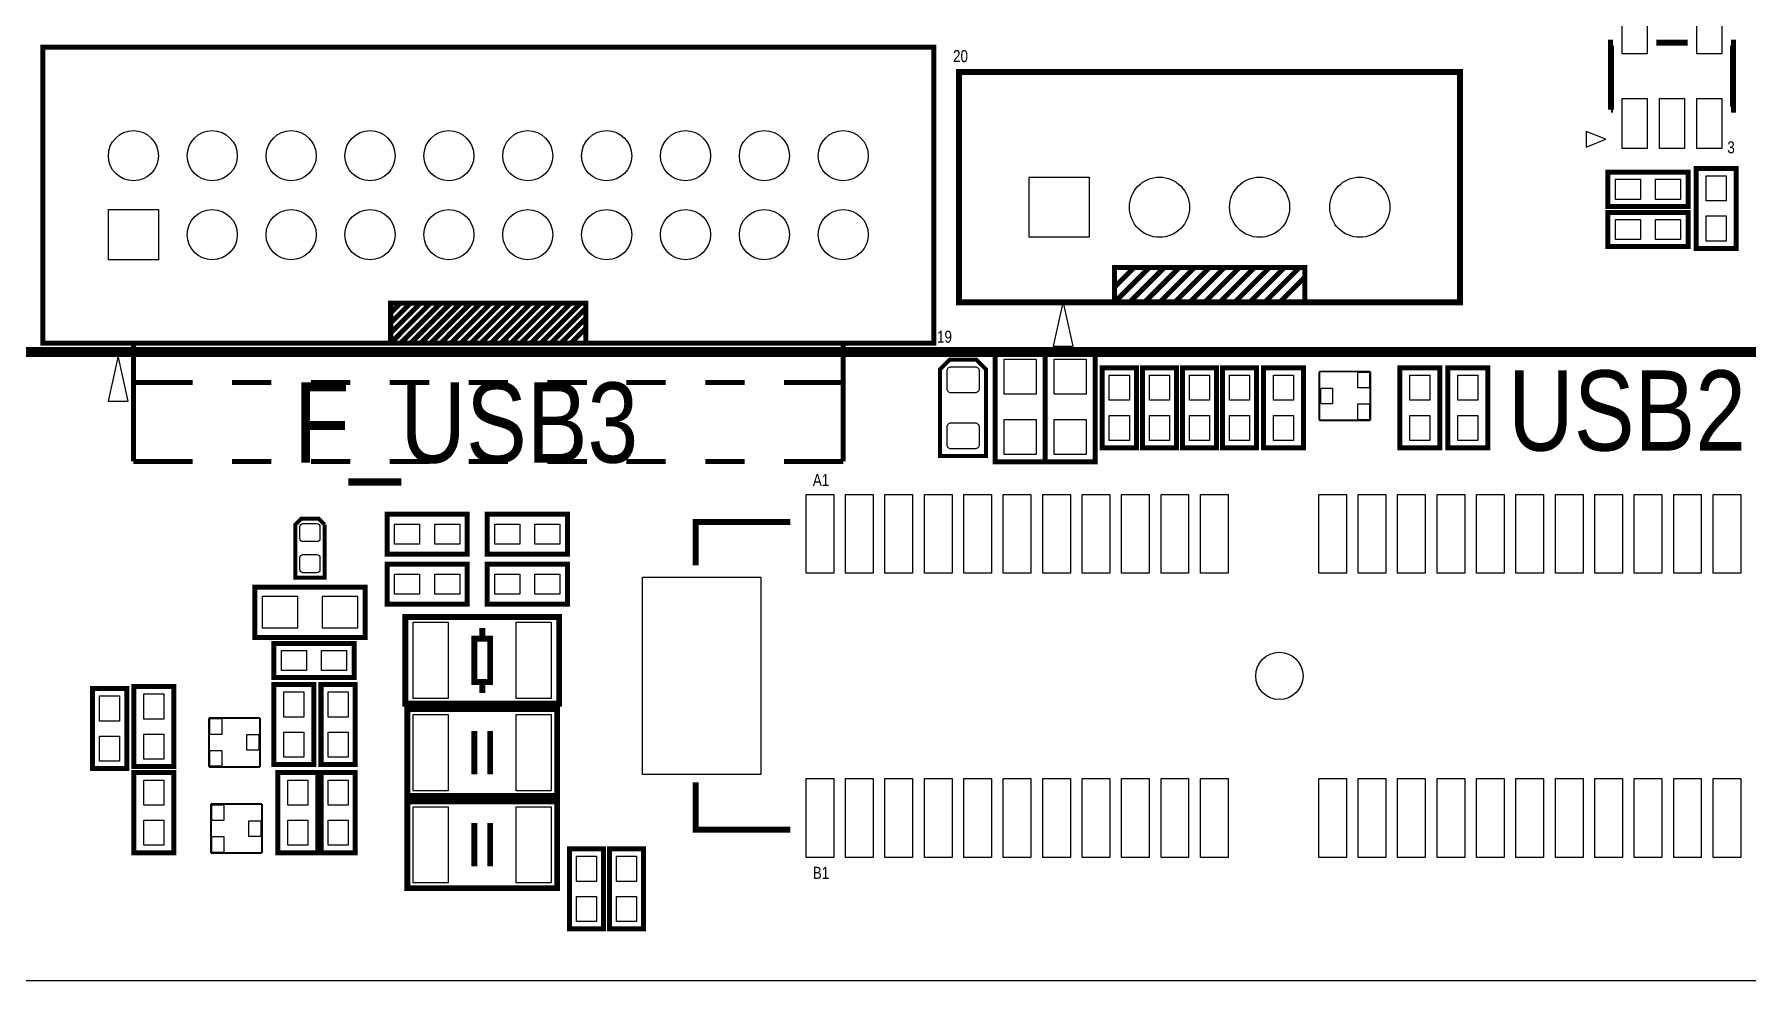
# Model space of a CAD drawing. Extents: x 2 to 176, y -19 to 159.
# Drawn here: x 30.09 to 73.54, y -10.86 to 13.13 of the extents above; entities that cross this region are included whole.
import ezdxf

# ---------------------------------------------------------------- set-up
doc = ezdxf.new("R2010")
doc.units = 0
for name, color, linetype in [('BG_OUTLINE', 5, 'CONTINUOUS'), ('BG_SILKSCREEN_TOP', 7, 'CONTINUOUS'), ('PG_NEW_SLIK-TOP', 231, 'CONTINUOUS'), ('PG_SILKSCREEN_TOP', 7, 'CONTINUOUS'), ('PIN_TOP', 92, 'CONTINUOUS')]:
    doc.layers.add(name, color=color, linetype=linetype)

msp = doc.modelspace()

# ---------------------------------------------------------------- linework, layer by layer
at = {"layer": 'BG_OUTLINE'}
msp.add_lwpolyline([(172.76826, 159.132524, -0.414213), (175.768254, 156.13253), (175.768254, -7.862062, -0.414223), (172.76826, -10.862056), (8.768588, -10.862056, -0.414212), (5.768594, -7.862062), (5.768594, 156.13253, -0.414226), (8.768588, 159.132524)], format="xyb", close=True, dxfattribs=at)
at = {"layer": 'BG_SILKSCREEN_TOP', "const_width": 0.254}
msp.add_lwpolyline([(5.76834, 5.072888), (175.768508, 5.072888)], dxfattribs=at)
at = {"layer": 'PG_NEW_SLIK-TOP'}
for points, const_width in [([(35.187382, 5.297932), (52.906422, 5.297932), (52.906422, 12.798044), (30.306518, 12.798044), (30.306518, 5.297932), (31.438596, 5.297932)], 0.127), ([(70.121526, 12.913868), (70.071742, 12.913868), (70.071742, 11.2141)], 0.1524), ([(72.0217, 12.913868), (71.2216, 12.913868)], 0.1524), ([(73.121774, 11.2141), (73.171558, 11.2141), (73.171558, 12.913868), (73.121774, 12.913868)], 0.1524), ([(53.54447, 7.345172), (53.54447, 12.171172), (66.24447, 12.171172), (66.24447, 10.012172)], 0.1524), ([(70.071742, 11.2141), (70.121526, 11.2141)], 0.1524), ([(53.54447, 7.345172), (53.54447, 6.329172), (66.24447, 6.329172), (66.24447, 10.012172)], 0.1524), ([(69.997828, 9.62787), (72.029828, 9.62787), (72.029828, 8.76427), (69.997828, 8.76427), (69.997828, 9.62787)], 0.127), ([(72.23125, 7.695184), (72.23125, 9.727184), (73.24725, 9.727184), (73.24725, 7.695184), (72.23125, 7.695184)], 0.127), ([(69.997828, 8.61187), (72.029828, 8.61187), (72.029828, 7.74827), (69.997828, 7.74827), (69.997828, 8.61187)], 0.127), ([(57.60847, 6.329172), (57.48147, 6.329172), (57.48147, 7.218172), (62.30747, 7.218172), (62.30747, 6.329172)], 0.127), ([(57.98947, 7.218172), (57.48147, 6.710172)], 0.127), ([(58.37047, 7.218172), (57.48147, 6.329172)], 0.127), ([(58.75147, 7.218172), (57.86247, 6.329172)], 0.127), ([(59.13247, 7.218172), (58.24347, 6.329172)], 0.127), ([(59.51347, 7.218172), (58.62447, 6.329172)], 0.127), ([(59.89447, 7.218172), (59.00547, 6.329172)], 0.127), ([(60.27547, 7.218172), (59.38647, 6.329172)], 0.127), ([(60.65647, 7.218172), (59.76747, 6.329172)], 0.127), ([(61.03747, 7.218172), (60.14847, 6.329172)], 0.127), ([(61.41847, 7.218172), (60.52947, 6.329172)], 0.127), ([(61.79947, 7.218172), (60.91047, 6.329172)], 0.127), ([(62.18047, 7.218172), (61.29147, 6.329172)], 0.127), ([(62.30747, 6.964172), (61.67247, 6.329172)], 0.127), ([(38.742874, 5.297932), (39.12997, 5.297932), (39.12997, 6.313932), (40.65397, 6.313932)], 0.127), ([(40.65397, 6.313932), (44.08297, 6.313932), (44.08297, 5.297932), (39.00297, 5.297932), (44.343066, 5.297932)], 0.127), ([(39.12997, 5.297932), (40.14597, 6.313932)], 0.127), ([(39.12997, 5.551932), (39.89197, 6.313932)], 0.127), ([(39.12997, 5.805932), (39.63797, 6.313932)], 0.127), ([(39.12997, 6.059932), (39.38397, 6.313932)], 0.127), ([(39.38397, 5.297932), (40.39997, 6.313932)], 0.127), ([(39.63797, 5.297932), (40.65397, 6.313932)], 0.127), ([(39.89197, 5.297932), (40.90797, 6.313932)], 0.127), ([(40.14597, 5.297932), (41.16197, 6.313932)], 0.127), ([(40.39997, 5.297932), (41.41597, 6.313932)], 0.127), ([(40.65397, 5.297932), (41.66997, 6.313932)], 0.127), ([(40.90797, 5.297932), (41.92397, 6.313932)], 0.127), ([(41.16197, 5.297932), (42.17797, 6.313932)], 0.127), ([(41.41597, 5.297932), (42.43197, 6.313932)], 0.127), ([(41.66997, 5.297932), (42.68597, 6.313932)], 0.127), ([(41.92397, 5.297932), (42.93997, 6.313932)], 0.127), ([(42.17797, 5.297932), (43.19397, 6.313932)], 0.127), ([(42.43197, 5.297932), (43.44797, 6.313932)], 0.127), ([(42.68597, 5.297932), (43.70197, 6.313932)], 0.127), ([(42.93997, 5.297932), (43.95597, 6.313932)], 0.127), ([(43.19397, 5.297932), (44.08297, 6.186932)], 0.127), ([(43.44797, 5.297932), (44.08297, 5.932932)], 0.127), ([(43.70197, 5.297932), (44.08297, 5.678932)], 0.127), ([(31.438596, 5.297932), (36.60648, 5.297932)], 0.127), ([(32.606488, 5.297932), (32.606488, 4.297934)], 0.127), ([(41.955974, 5.297932), (42.082974, 5.424932)], 0.127), ([(50.606452, 4.297934), (50.606452, 5.297932)], 0.127), ([(54.229, 4.635246), (54.229, 2.4384), (53.0606, 2.4384), (53.0606, 4.635246), (53.302916, 4.8768), (53.986684, 4.8768), (54.229, 4.635246)], 0.1016), ([(54.4576, 2.286), (54.4576, 5.08), (55.7276, 5.08), (55.7276, 2.286), (54.4576, 2.286)], 0.127), ([(55.7276, 2.286), (55.7276, 5.08), (56.9976, 5.08), (56.9976, 2.286), (55.7276, 2.286)], 0.127), ([(32.606488, 4.297934), (34.106358, 4.297934)], 0.127), ([(32.606488, 4.297934), (32.606488, 2.297938)], 0.127), ([(35.106356, 4.297934), (36.106354, 4.297934)], 0.127), ([(37.106352, 4.297934), (38.10635, 4.297934)], 0.127), ([(39.106348, 4.297934), (40.106346, 4.297934)], 0.127), ([(41.106344, 4.297934), (42.106596, 4.297934)], 0.127), ([(43.106594, 4.297934), (44.106592, 4.297934)], 0.127), ([(45.10659, 4.297934), (46.106588, 4.297934)], 0.127), ([(47.106586, 4.297934), (48.106584, 4.297934)], 0.127), ([(49.106582, 4.297934), (50.606452, 4.297934)], 0.127), ([(50.606452, 2.297938), (50.606452, 4.297934)], 0.127), ([(57.1754, 2.6416), (57.1754, 4.6736), (58.039, 4.6736), (58.039, 2.6416), (57.1754, 2.6416)], 0.127), ([(58.1914, 2.6416), (58.1914, 4.6736), (59.055, 4.6736), (59.055, 2.6416), (58.1914, 2.6416)], 0.127), ([(59.2074, 2.6416), (59.2074, 4.6736), (60.071, 4.6736), (60.071, 2.6416), (59.2074, 2.6416)], 0.127), ([(60.2234, 2.6416), (60.2234, 4.6736), (61.087, 4.6736), (61.087, 2.6416), (60.2234, 2.6416)], 0.127), ([(62.2808, 4.6736), (62.2808, 2.6416), (61.2648, 2.6416), (61.2648, 4.6736), (62.2808, 4.6736)], 0.127), ([(62.681866, 3.338576), (62.681866, 4.578604)], 0.050038), ([(62.681866, 4.578604), (63.974726, 4.578604)], 0.050038), ([(63.974726, 4.578604), (63.974726, 3.338576)], 0.050038), ([(64.7192, 2.6416), (64.7192, 4.6736), (65.7352, 4.6736), (65.7352, 2.6416), (64.7192, 2.6416)], 0.127), ([(66.9544, 4.6736), (66.9544, 2.6416), (65.9384, 2.6416), (65.9384, 4.6736), (66.9544, 4.6736)], 0.127), ([(63.974726, 3.338576), (62.681866, 3.338576)], 0.050038), ([(32.606488, 2.297938), (34.106358, 2.297938)], 0.127), ([(35.106356, 2.297938), (36.106354, 2.297938)], 0.127), ([(37.106352, 2.297938), (38.10635, 2.297938)], 0.127), ([(39.106348, 2.297938), (40.106346, 2.297938)], 0.127), ([(41.106344, 2.297938), (42.106596, 2.297938)], 0.127), ([(43.106594, 2.297938), (44.106592, 2.297938)], 0.127), ([(45.10659, 2.297938), (46.106588, 2.297938)], 0.127), ([(47.106586, 2.297938), (48.106584, 2.297938)], 0.127), ([(49.106582, 2.297938), (50.606452, 2.297938)], 0.127), ([(37.45738, 0.6985), (37.45738, -0.6477), (36.71062, -0.6477), (36.71062, 0.69342), (36.8681, 0.8509), (37.305234, 0.8509), (37.457634, 0.6985)], 0.1016), ([(41.0718, -0.0508), (39.0398, -0.0508), (39.0398, 0.9652), (41.0718, 0.9652), (41.0718, -0.0508)], 0.127), ([(43.6118, -0.0508), (41.5798, -0.0508), (41.5798, 0.9652), (43.6118, 0.9652), (43.6118, -0.0508)], 0.127), ([(46.865032, -0.336296), (46.865032, 0.763524), (49.265078, 0.763524)], 0.150114), ([(41.0718, -1.3208), (39.0398, -1.3208), (39.0398, -0.3048), (41.0718, -0.3048), (41.0718, -1.3208)], 0.127), ([(43.6118, -1.3208), (41.5798, -1.3208), (41.5798, -0.3048), (43.6118, -0.3048), (43.6118, -1.3208)], 0.127), ([(38.481, -2.159), (35.687, -2.159), (35.687, -0.889), (38.481, -0.889), (38.481, -2.159)], 0.127), ([(39.502842, -3.843274), (43.402758, -3.843274), (43.402758, -1.643126), (39.502842, -1.643126), (39.502842, -3.843274)], 0.150114), ([(41.252902, -3.29311), (41.252902, -2.19329), (41.652698, -2.19329), (41.652698, -3.29311), (41.252902, -3.29311)], 0.150114), ([(41.4528, -2.19329), (41.4528, -1.918208)], 0.150114), ([(38.2016, -3.175), (36.1696, -3.175), (36.1696, -2.3114), (38.2016, -2.3114), (38.2016, -3.175)], 0.127), ([(32.4358, -3.4544), (32.4358, -5.4864), (31.5722, -5.4864), (31.5722, -3.4544), (32.4358, -3.4544)], 0.127), ([(32.6136, -5.4356), (32.6136, -3.4036), (33.6296, -3.4036), (33.6296, -5.4356), (32.6136, -5.4356)], 0.127), ([(37.1856, -3.3528), (37.1856, -5.3848), (36.1696, -5.3848), (36.1696, -3.3528), (37.1856, -3.3528)], 0.127), ([(37.3634, -5.3848), (37.3634, -3.3528), (38.227, -3.3528), (38.227, -5.3848), (37.3634, -5.3848)], 0.127), ([(41.4528, -3.29311), (41.4528, -3.568192)], 0.150114), ([(43.35272, -3.979926), (39.55288, -3.979926), (39.55288, -6.180074), (43.35272, -6.180074), (43.35272, -3.979926)], 0.150114), ([(34.526474, -5.442204), (34.526474, -4.202176)], 0.050038), ([(34.526474, -4.202176), (35.819334, -4.202176)], 0.050038), ([(35.819334, -4.202176), (35.819334, -5.442204)], 0.050038), ([(41.252902, -5.62991), (41.252902, -4.53009)], 0.150114), ([(41.652698, -4.53009), (41.652698, -5.62991)], 0.150114), ([(33.6296, -5.588), (33.6296, -7.62), (32.6136, -7.62), (32.6136, -5.588), (33.6296, -5.588)], 0.127), ([(35.819334, -5.442204), (34.526474, -5.442204)], 0.050038), ([(37.2872, -5.588), (37.2872, -7.62), (36.2712, -7.62), (36.2712, -5.588), (37.2872, -5.588)], 0.127), ([(37.3634, -7.62), (37.3634, -5.588), (38.227, -5.588), (38.227, -7.62), (37.3634, -7.62)], 0.127), ([(46.865032, -5.836412), (46.865032, -7.036308), (49.265078, -7.036308)], 0.150114), ([(34.577274, -7.626604), (34.577274, -6.386576)], 0.050038), ([(34.577274, -6.386576), (35.870134, -6.386576)], 0.050038), ([(35.870134, -6.386576), (35.870134, -7.626604)], 0.050038), ([(43.35272, -6.316726), (39.55288, -6.316726), (39.55288, -8.516874), (43.35272, -8.516874), (43.35272, -6.316726)], 0.150114), ([(41.252902, -7.96671), (41.252902, -6.86689)], 0.150114), ([(41.652698, -6.86689), (41.652698, -7.96671)], 0.150114), ([(35.870134, -7.626604), (34.577274, -7.626604)], 0.050038), ([(44.5262, -7.5184), (44.5262, -9.5504), (43.6626, -9.5504), (43.6626, -7.5184), (44.5262, -7.5184)], 0.127), ([(45.5422, -7.5184), (45.5422, -9.5504), (44.6786, -9.5504), (44.6786, -7.5184), (45.5422, -7.5184)], 0.127)]:
    msp.add_lwpolyline(points, dxfattribs=dict(at, const_width=const_width))
at = {"layer": 'PG_SILKSCREEN_TOP'}
for points in [[(69.94779, 10.465054), (69.447664, 10.664952), (69.447664, 10.264902)], [(56.1848, 6.3627), (55.9308, 5.2197), (56.4388, 5.2197)], [(32.221424, 4.973066), (31.967424, 3.830066), (32.475424, 3.830066)]]:
    msp.add_lwpolyline(points, close=True, dxfattribs=at)
at = {"layer": 'PIN_TOP'}
for points in [[(70.35419, 12.62888), (70.35419, 13.89888), (70.98919, 13.89888), (70.98919, 12.62888)], [(72.25411, 12.62888), (72.25411, 13.89888), (72.88911, 13.89888), (72.88911, 12.62888)], [(70.35419, 10.229088), (70.35419, 11.499088), (70.98919, 11.499088), (70.98919, 10.229088)], [(71.30415, 10.229088), (71.30415, 11.499088), (71.93915, 11.499088), (71.93915, 10.229088)], [(72.25411, 10.229088), (72.25411, 11.499088), (72.88911, 11.499088), (72.88911, 10.229088)], [(55.32247, 7.980172), (55.32247, 9.504172), (56.84647, 9.504172), (56.84647, 7.980172)], [(70.823328, 8.94207), (70.188328, 8.94207), (70.188328, 9.45007), (70.823328, 9.45007)], [(71.839328, 8.94207), (71.204328, 8.94207), (71.204328, 9.45007), (71.839328, 9.45007)], [(72.99325, 8.901684), (72.48525, 8.901684), (72.48525, 9.536684), (72.99325, 9.536684)], [(31.971488, 7.41299), (31.971488, 8.68299), (33.241488, 8.68299), (33.241488, 7.41299)], [(70.823328, 7.92607), (70.188328, 7.92607), (70.188328, 8.43407), (70.823328, 8.43407)], [(71.839328, 7.92607), (71.204328, 7.92607), (71.204328, 8.43407), (71.839328, 8.43407)], [(72.99325, 7.885684), (72.48525, 7.885684), (72.48525, 8.520684), (72.99325, 8.520684)], [(55.499, 4.0005), (54.6862, 4.0005), (54.6862, 4.8895), (55.499, 4.8895)], [(56.769, 4.0005), (55.9562, 4.0005), (55.9562, 4.8895), (56.769, 4.8895)], [(57.8612, 4.4831), (57.8612, 3.8481), (57.3532, 3.8481), (57.3532, 4.4831)], [(58.8772, 4.4831), (58.8772, 3.8481), (58.3692, 3.8481), (58.3692, 4.4831)], [(59.8932, 4.4831), (59.8932, 3.8481), (59.3852, 3.8481), (59.3852, 4.4831)], [(60.9092, 4.4831), (60.9092, 3.8481), (60.4012, 3.8481), (60.4012, 4.4831)], [(61.5188, 4.4831), (62.0268, 4.4831), (62.0268, 3.8481), (61.5188, 3.8481)], [(63.954787, 4.160901), (63.654813, 4.160901), (63.654813, 4.560951), (63.954787, 4.560951)], [(65.4812, 3.8481), (64.9732, 3.8481), (64.9732, 4.4831), (65.4812, 4.4831)], [(66.1924, 4.4831), (66.7004, 4.4831), (66.7004, 3.8481), (66.1924, 3.8481)], [(63.014733, 3.758565), (62.714759, 3.758565), (62.714759, 4.158615), (63.014733, 4.158615)], [(63.954787, 3.355975), (63.654813, 3.355975), (63.654813, 3.756025), (63.954787, 3.756025)], [(55.499, 2.4765), (54.6862, 2.4765), (54.6862, 3.3655), (55.499, 3.3655)], [(56.769, 2.4765), (55.9562, 2.4765), (55.9562, 3.3655), (56.769, 3.3655)], [(57.8612, 3.4671), (57.8612, 2.8321), (57.3532, 2.8321), (57.3532, 3.4671)], [(58.8772, 3.4671), (58.8772, 2.8321), (58.3692, 2.8321), (58.3692, 3.4671)], [(59.8932, 3.4671), (59.8932, 2.8321), (59.3852, 2.8321), (59.3852, 3.4671)], [(60.9092, 3.4671), (60.9092, 2.8321), (60.4012, 2.8321), (60.4012, 3.4671)], [(61.5188, 3.4671), (62.0268, 3.4671), (62.0268, 2.8321), (61.5188, 2.8321)], [(65.4812, 2.8321), (64.9732, 2.8321), (64.9732, 3.4671), (65.4812, 3.4671)], [(66.1924, 3.4671), (66.7004, 3.4671), (66.7004, 2.8321), (66.1924, 2.8321)], [(49.665128, -0.536448), (49.665128, 1.463548), (50.365152, 1.463548), (50.365152, -0.536448)], [(50.665126, -0.536448), (50.665126, 1.463548), (51.36515, 1.463548), (51.36515, -0.536448)], [(51.665124, -0.536448), (51.665124, 1.463548), (52.365148, 1.463548), (52.365148, -0.536448)], [(52.665122, -0.536448), (52.665122, 1.463548), (53.365146, 1.463548), (53.365146, -0.536448)], [(53.66512, -0.536448), (53.66512, 1.463548), (54.365144, 1.463548), (54.365144, -0.536448)], [(54.665118, -0.536448), (54.665118, 1.463548), (55.365142, 1.463548), (55.365142, -0.536448)], [(55.665116, -0.536448), (55.665116, 1.463548), (56.36514, 1.463548), (56.36514, -0.536448)], [(56.665114, -0.536448), (56.665114, 1.463548), (57.365138, 1.463548), (57.365138, -0.536448)], [(57.665112, -0.536448), (57.665112, 1.463548), (58.365136, 1.463548), (58.365136, -0.536448)], [(58.66511, -0.536448), (58.66511, 1.463548), (59.365134, 1.463548), (59.365134, -0.536448)], [(59.665108, -0.536448), (59.665108, 1.463548), (60.365132, 1.463548), (60.365132, -0.536448)], [(62.665102, -0.536448), (62.665102, 1.463548), (63.365126, 1.463548), (63.365126, -0.536448)], [(63.6651, -0.536448), (63.6651, 1.463548), (64.365124, 1.463548), (64.365124, -0.536448)], [(64.665098, -0.536448), (64.665098, 1.463548), (65.365122, 1.463548), (65.365122, -0.536448)], [(65.665096, -0.536448), (65.665096, 1.463548), (66.36512, 1.463548), (66.36512, -0.536448)], [(66.665094, -0.536448), (66.665094, 1.463548), (67.365118, 1.463548), (67.365118, -0.536448)], [(67.665092, -0.536448), (67.665092, 1.463548), (68.365116, 1.463548), (68.365116, -0.536448)], [(68.66509, -0.536448), (68.66509, 1.463548), (69.365114, 1.463548), (69.365114, -0.536448)], [(69.665088, -0.536448), (69.665088, 1.463548), (70.365112, 1.463548), (70.365112, -0.536448)], [(70.665086, -0.536448), (70.665086, 1.463548), (71.36511, 1.463548), (71.36511, -0.536448)], [(71.665084, -0.536448), (71.665084, 1.463548), (72.365108, 1.463548), (72.365108, -0.536448)], [(72.665082, -0.536448), (72.665082, 1.463548), (73.365106, 1.463548), (73.365106, -0.536448)], [(39.8653, 0.7112), (39.8653, 0.2032), (39.2303, 0.2032), (39.2303, 0.7112)], [(40.8813, 0.7112), (40.8813, 0.2032), (40.2463, 0.2032), (40.2463, 0.7112)], [(42.4053, 0.7112), (42.4053, 0.2032), (41.7703, 0.2032), (41.7703, 0.7112)], [(43.4213, 0.7112), (43.4213, 0.2032), (42.7863, 0.2032), (42.7863, 0.7112)], [(39.8653, -0.5588), (39.8653, -1.0668), (39.2303, -1.0668), (39.2303, -0.5588)], [(40.8813, -0.5588), (40.8813, -1.0668), (40.2463, -1.0668), (40.2463, -0.5588)], [(42.4053, -0.5588), (42.4053, -1.0668), (41.7703, -1.0668), (41.7703, -0.5588)], [(43.4213, -0.5588), (43.4213, -1.0668), (42.7863, -1.0668), (42.7863, -0.5588)], [(45.515022, -5.636514), (45.515022, -0.636524), (48.515016, -0.636524), (48.515016, -5.636514)], [(36.7665, -1.1176), (36.7665, -1.9304), (35.8775, -1.9304), (35.8775, -1.1176)], [(38.2905, -1.1176), (38.2905, -1.9304), (37.4015, -1.9304), (37.4015, -1.1176)], [(39.70274, -3.7084), (39.70274, -1.778), (40.59174, -1.778), (40.59174, -3.7084)], [(42.31386, -3.7084), (42.31386, -1.778), (43.20286, -1.778), (43.20286, -3.7084)], [(36.3601, -2.4892), (36.9951, -2.4892), (36.9951, -2.9972), (36.3601, -2.9972)], [(37.3761, -2.4892), (38.0111, -2.4892), (38.0111, -2.9972), (37.3761, -2.9972)], [(31.75, -4.2799), (31.75, -3.6449), (32.258, -3.6449), (32.258, -4.2799)], [(33.3756, -4.2291), (32.8676, -4.2291), (32.8676, -3.5941), (33.3756, -3.5941)], [(36.4236, -3.5433), (36.9316, -3.5433), (36.9316, -4.1783), (36.4236, -4.1783)], [(38.0492, -3.5433), (38.0492, -4.1783), (37.5412, -4.1783), (37.5412, -3.5433)], [(34.546413, -4.219575), (34.846387, -4.219575), (34.846387, -4.619625), (34.546413, -4.619625)], [(40.59174, -4.1148), (40.59174, -6.0452), (39.70274, -6.0452), (39.70274, -4.1148)], [(43.20286, -4.1148), (43.20286, -6.0452), (42.31386, -6.0452), (42.31386, -4.1148)], [(31.75, -5.2959), (31.75, -4.6609), (32.258, -4.6609), (32.258, -5.2959)], [(33.3756, -5.2451), (32.8676, -5.2451), (32.8676, -4.6101), (33.3756, -4.6101)], [(35.486467, -4.622165), (35.786441, -4.622165), (35.786441, -5.022215), (35.486467, -5.022215)], [(36.4236, -4.5593), (36.9316, -4.5593), (36.9316, -5.1943), (36.4236, -5.1943)], [(38.0492, -4.5593), (38.0492, -5.1943), (37.5412, -5.1943), (37.5412, -4.5593)], [(34.546413, -5.024501), (34.846387, -5.024501), (34.846387, -5.424551), (34.546413, -5.424551)], [(32.8676, -5.7785), (33.3756, -5.7785), (33.3756, -6.4135), (32.8676, -6.4135)], [(36.5252, -5.7785), (37.0332, -5.7785), (37.0332, -6.4135), (36.5252, -6.4135)], [(38.0492, -5.7785), (38.0492, -6.4135), (37.5412, -6.4135), (37.5412, -5.7785)], [(49.665128, -7.736332), (49.665128, -5.736336), (50.365152, -5.736336), (50.365152, -7.736332)], [(50.665126, -7.736332), (50.665126, -5.736336), (51.36515, -5.736336), (51.36515, -7.736332)], [(51.665124, -7.736332), (51.665124, -5.736336), (52.365148, -5.736336), (52.365148, -7.736332)], [(52.665122, -7.736332), (52.665122, -5.736336), (53.365146, -5.736336), (53.365146, -7.736332)], [(53.66512, -7.736332), (53.66512, -5.736336), (54.365144, -5.736336), (54.365144, -7.736332)], [(54.665118, -7.736332), (54.665118, -5.736336), (55.365142, -5.736336), (55.365142, -7.736332)], [(55.665116, -7.736332), (55.665116, -5.736336), (56.36514, -5.736336), (56.36514, -7.736332)], [(56.665114, -7.736332), (56.665114, -5.736336), (57.365138, -5.736336), (57.365138, -7.736332)], [(57.665112, -7.736332), (57.665112, -5.736336), (58.365136, -5.736336), (58.365136, -7.736332)], [(58.66511, -7.736332), (58.66511, -5.736336), (59.365134, -5.736336), (59.365134, -7.736332)], [(59.665108, -7.736332), (59.665108, -5.736336), (60.365132, -5.736336), (60.365132, -7.736332)], [(62.665102, -7.736332), (62.665102, -5.736336), (63.365126, -5.736336), (63.365126, -7.736332)], [(63.6651, -7.736332), (63.6651, -5.736336), (64.365124, -5.736336), (64.365124, -7.736332)], [(64.665098, -7.736332), (64.665098, -5.736336), (65.365122, -5.736336), (65.365122, -7.736332)], [(65.665096, -7.736332), (65.665096, -5.736336), (66.36512, -5.736336), (66.36512, -7.736332)], [(66.665094, -7.736332), (66.665094, -5.736336), (67.365118, -5.736336), (67.365118, -7.736332)], [(67.665092, -7.736332), (67.665092, -5.736336), (68.365116, -5.736336), (68.365116, -7.736332)], [(68.66509, -7.736332), (68.66509, -5.736336), (69.365114, -5.736336), (69.365114, -7.736332)], [(69.665088, -7.736332), (69.665088, -5.736336), (70.365112, -5.736336), (70.365112, -7.736332)], [(70.665086, -7.736332), (70.665086, -5.736336), (71.36511, -5.736336), (71.36511, -7.736332)], [(71.665084, -7.736332), (71.665084, -5.736336), (72.365108, -5.736336), (72.365108, -7.736332)], [(72.665082, -7.736332), (72.665082, -5.736336), (73.365106, -5.736336), (73.365106, -7.736332)], [(34.597213, -6.403975), (34.897187, -6.403975), (34.897187, -6.804025), (34.597213, -6.804025)], [(40.59174, -6.4516), (40.59174, -8.382), (39.70274, -8.382), (39.70274, -6.4516)], [(43.20286, -6.4516), (43.20286, -8.382), (42.31386, -8.382), (42.31386, -6.4516)], [(32.8676, -6.7945), (33.3756, -6.7945), (33.3756, -7.4295), (32.8676, -7.4295)], [(35.537267, -6.806565), (35.837241, -6.806565), (35.837241, -7.206615), (35.537267, -7.206615)], [(36.5252, -6.7945), (37.0332, -6.7945), (37.0332, -7.4295), (36.5252, -7.4295)], [(38.0492, -6.7945), (38.0492, -7.4295), (37.5412, -7.4295), (37.5412, -6.7945)], [(34.597213, -7.208901), (34.897187, -7.208901), (34.897187, -7.608951), (34.597213, -7.608951)], [(43.8404, -8.3439), (43.8404, -7.7089), (44.3484, -7.7089), (44.3484, -8.3439)], [(44.8564, -8.3439), (44.8564, -7.7089), (45.3644, -7.7089), (45.3644, -8.3439)], [(43.8404, -9.3599), (43.8404, -8.7249), (44.3484, -8.7249), (44.3484, -9.3599)], [(44.8564, -9.3599), (44.8564, -8.7249), (45.3644, -8.7249), (45.3644, -9.3599)]]:
    msp.add_lwpolyline(points, close=True, dxfattribs=at)
for points in [[(53.34, 4.699), (53.9496, 4.699, -0.414214), (54.0512, 4.5974), (54.0512, 4.1402, -0.414214), (53.9496, 4.0386), (53.34, 4.0386, -0.414214), (53.2384, 4.1402), (53.2384, 4.5974, -0.414214)], [(53.34, 3.2766), (53.9496, 3.2766, -0.414214), (54.0512, 3.175), (54.0512, 2.7178, -0.414214), (53.9496, 2.6162), (53.34, 2.6162, -0.414214), (53.2384, 2.7178), (53.2384, 3.175, -0.414214)], [(36.9062, 0.2667, -0.414214), (36.83, 0.3429), (36.83, 0.6477, -0.414214), (36.9062, 0.7239), (37.2618, 0.7239, -0.414214), (37.338, 0.6477), (37.338, 0.3429, -0.414214), (37.2618, 0.2667)], [(36.9062, -0.5207, -0.414214), (36.83, -0.4445), (36.83, -0.1397, -0.414214), (36.9062, -0.0635), (37.2618, -0.0635, -0.414214), (37.338, -0.1397), (37.338, -0.4445, -0.414214), (37.2618, -0.5207)]]:
    msp.add_lwpolyline(points, format="xyb", close=True, dxfattribs=at)
for centre, radius in [((32.606488, 10.047986), 0.635), ((34.606484, 10.047986), 0.635), ((36.60648, 10.047986), 0.635), ((38.606476, 10.047986), 0.635), ((40.606472, 10.047986), 0.635), ((42.606468, 10.047986), 0.635), ((44.606464, 10.047986), 0.635), ((46.60646, 10.047986), 0.635), ((48.606456, 10.047986), 0.635), ((50.606452, 10.047986), 0.635), ((58.62447, 8.742172), 0.762), ((61.16447, 8.742172), 0.762), ((63.70447, 8.742172), 0.762), ((34.606484, 8.04799), 0.635), ((36.60648, 8.04799), 0.635), ((38.606476, 8.04799), 0.635), ((40.606472, 8.04799), 0.635), ((42.606468, 8.04799), 0.635), ((44.606464, 8.04799), 0.635), ((46.60646, 8.04799), 0.635), ((48.606456, 8.04799), 0.635), ((50.606452, 8.04799), 0.635), ((61.665104, -3.136392), 0.599948)]:
    msp.add_circle(centre, radius, dxfattribs=at)

# ---------------------------------------------------------------- texts
at = {"layer": 'BG_SILKSCREEN_TOP', "width": 0.85}
for s, p in [('USB2', (67.4624, 2.573782)), ('F_USB3', (36.6776, 2.268982))]:
    msp.add_text(s, height=2.032, dxfattribs=at).set_placement(p)
at = {"layer": 'PG_NEW_SLIK-TOP', "width": 0.834167}
msp.add_text('3', height=0.3048, dxfattribs=at).set_placement((73.025, 10.1092))
at = {"layer": 'PG_SILKSCREEN_TOP', "width": 0.834167}
for s, p in [('20', (53.3908, 12.4206)), ('19', (52.9844, 5.3086)), ('A1', (49.8348, 1.6764)), ('B1', (49.8348, -8.2804))]:
    msp.add_text(s, height=0.3048, dxfattribs=at).set_placement(p)

doc.saveas('drawing.dxf')
